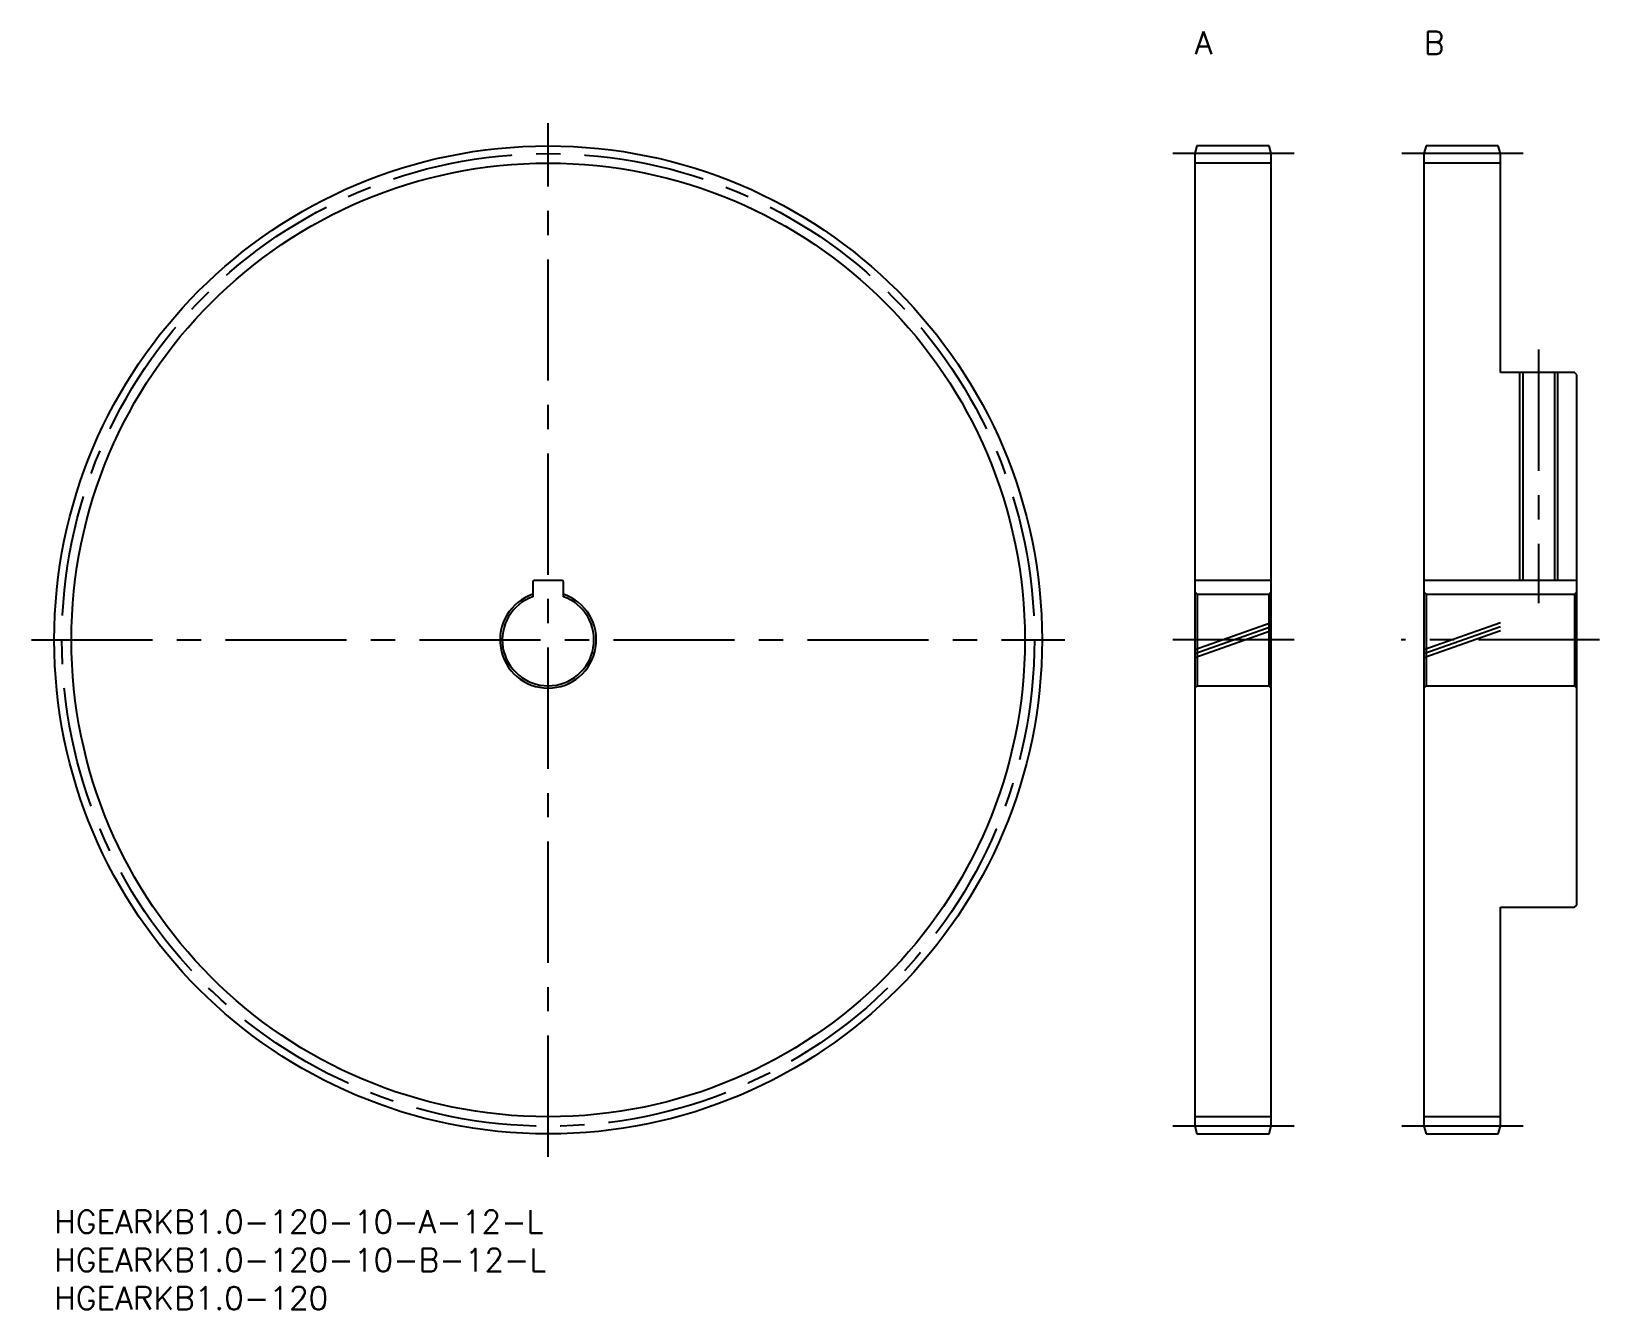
# Model space of a CAD drawing. Extents: x -3 to 202, y -13 to 154.
import ezdxf

# ---------------------------------------------------------------- set-up
doc = ezdxf.new("R2010")
doc.units = 0
doc.header["$LTSCALE"] = 0.5
doc.linetypes.add('CENTER', pattern=[50.8, 31.75, -6.35, 6.35, -6.35])
doc.linetypes.add('PHANTOM', pattern=[63.5, 31.75, -6.35, 6.35, -6.35, 6.35, -6.35])
for name, color, linetype in [('MSM_CENTER', 1, 'CENTER'), ('MSM_CONTINUOUS', 7, 'CONTINUOUS'), ('MSM_IMAGINARY', 6, 'PHANTOM'), ('MSM_NARROW', 5, 'CONTINUOUS'), ('MSM_PART_NUMBER', 7, 'CONTINUOUS')]:
    doc.layers.add(name, color=color, linetype=linetype)
doc.styles.get("Standard").update_dxf_attribs({"font": 'txt.shx', "height": 1, "bigfont": 'bigfont.shx'})

# ---------------------------------------------------------------- blocks, each defined once
blk = doc.blocks.new('*U27')
at = {"layer": 'MSM_PART_NUMBER'}
blk.add_text('A', height=3, dxfattribs=at).set_placement((149.32, 151.32))
blk = doc.blocks.new('*U28')
at = {"layer": 'MSM_PART_NUMBER'}
blk.add_text('B', height=3, dxfattribs=at).set_placement((179.32, 151.32))
blk = doc.blocks.new('*U29')
at = {"layer": 'MSM_PART_NUMBER'}
blk.add_text('HGEARKB1.0-120-10-A-12-L', height=3, dxfattribs=at).set_placement((0, -3))
blk = doc.blocks.new('*U30')
at = {"layer": 'MSM_PART_NUMBER'}
blk.add_text('HGEARKB1.0-120-10-B-12-L', height=3, dxfattribs=at).set_placement((0, -8))
blk = doc.blocks.new('*U31')
at = {"layer": 'MSM_PART_NUMBER'}
blk.add_text('HGEARKB1.0-120', height=3, dxfattribs=at).set_placement((0, -13))

msp = doc.modelspace()

# ---------------------------------------------------------------- linework, layer by layer
at = {"layer": 'MSM_CENTER'}
for p, q in [((64.66, 7), (64.66, 142.32)), ((162.32, 138.32), (146.32, 138.32)), ((192.32, 138.32), (176.32, 138.32)), ((194.32, 112.66), (194.32, 79.46)), ((-3, 74.66), (132.32, 74.66)), ((162.32, 74.66), (146.32, 74.66)), ((202.32, 74.66), (176.32, 74.66)), ((162.32, 11), (146.32, 11)), ((192.32, 11), (176.32, 11))]:
    msp.add_line(p, q, dxfattribs=at)
msp.add_circle((64.66, 74.66), 63.66, dxfattribs=at)
at = {"layer": 'MSM_CONTINUOUS'}
for p, q in [((149.59, 139.32), (149.32, 138.32)), ((149.32, 138.32), (149.32, 11)), ((159.05, 139.32), (149.59, 139.32)), ((159.32, 138.32), (159.05, 139.32)), ((159.32, 11), (159.32, 138.32)), ((179.59, 139.32), (179.32, 138.32)), ((179.32, 138.32), (179.32, 11)), ((189.05, 139.32), (179.59, 139.32)), ((189.32, 138.32), (189.05, 139.32)), ((189.32, 109.66), (189.32, 138.32)), ((159.32, 137.07), (149.32, 137.07)), ((189.32, 137.07), (179.32, 137.07)), ((199.02, 109.66), (189.32, 109.66)), ((192.25, 109.66), (192.25, 82.46)), ((196.39, 109.66), (196.39, 82.46)), ((199.32, 109.36), (199.02, 109.66)), ((199.32, 39.96), (199.32, 109.36)), ((62.66, 82.26), (62.66, 80.32)), ((66.46, 82.46), (62.86, 82.46)), ((66.66, 80.32), (66.66, 82.26)), ((159.32, 82.46), (149.32, 82.46)), ((199.32, 82.46), (179.32, 82.46)), ((149.62, 80.66), (149.32, 80.96)), ((149.62, 80.66), (149.62, 68.66)), ((149.62, 80.66), (159.02, 80.66)), ((159.32, 80.96), (159.02, 80.66)), ((159.02, 80.66), (159.02, 68.66)), ((179.62, 80.66), (179.32, 80.96)), ((179.62, 80.66), (179.62, 68.66)), ((179.62, 80.66), (199.02, 80.66)), ((199.32, 80.96), (199.02, 80.66)), ((199.02, 80.66), (199.02, 68.66)), ((149.62, 68.66), (149.32, 68.36)), ((149.62, 68.66), (159.02, 68.66)), ((159.32, 68.36), (159.02, 68.66)), ((179.62, 68.66), (179.32, 68.36)), ((179.62, 68.66), (199.02, 68.66)), ((199.32, 68.36), (199.02, 68.66)), ((189.32, 11), (189.32, 39.66)), ((189.32, 39.66), (199.02, 39.66)), ((199.02, 39.66), (199.32, 39.96)), ((159.32, 12.25), (149.32, 12.25)), ((149.32, 11), (149.59, 10)), ((159.05, 10), (159.32, 11)), ((189.32, 12.25), (179.32, 12.25)), ((179.32, 11), (179.59, 10)), ((189.05, 10), (189.32, 11)), ((149.59, 10), (159.05, 10)), ((179.59, 10), (189.05, 10))]:
    msp.add_line(p, q, dxfattribs=at)
msp.add_circle((64.66, 74.66), 64.66, dxfattribs=at)
for centre, radius, start, end in [((62.86, 82.26), 0.2, 90, 180), ((66.46, 82.26), 0.2, 360, 90), ((64.66, 74.66), 6.3, 108.5094, 71.4906), ((64.66, 74.66), 6, 109.4712, 70.5288)]:
    msp.add_arc(centre, radius, start, end, dxfattribs=at)
at = {"layer": 'MSM_IMAGINARY'}
for p, q in [((149.32, 73.42), (159.32, 76.96)), ((149.32, 72.89), (159.32, 76.43)), ((179.32, 73.42), (189.32, 76.96)), ((179.32, 72.89), (189.32, 76.43)), ((149.32, 72.36), (159.32, 75.9)), ((179.32, 72.36), (189.32, 75.9))]:
    msp.add_line(p, q, dxfattribs=at)
at = {"layer": 'MSM_NARROW'}
for p, q in [((191.82, 109.66), (191.82, 82.46)), ((196.82, 109.66), (196.82, 82.46))]:
    msp.add_line(p, q, dxfattribs=at)
msp.add_circle((64.66, 74.66), 62.41, dxfattribs=at)

# ---------------------------------------------------------------- block references
at = {"layer": 'MSM_CONTINUOUS'}
for name in ['*U27', '*U28', '*U29', '*U30', '*U31']:
    msp.add_blockref(name, (0, 0), dxfattribs=at)

doc.saveas('drawing.dxf')
